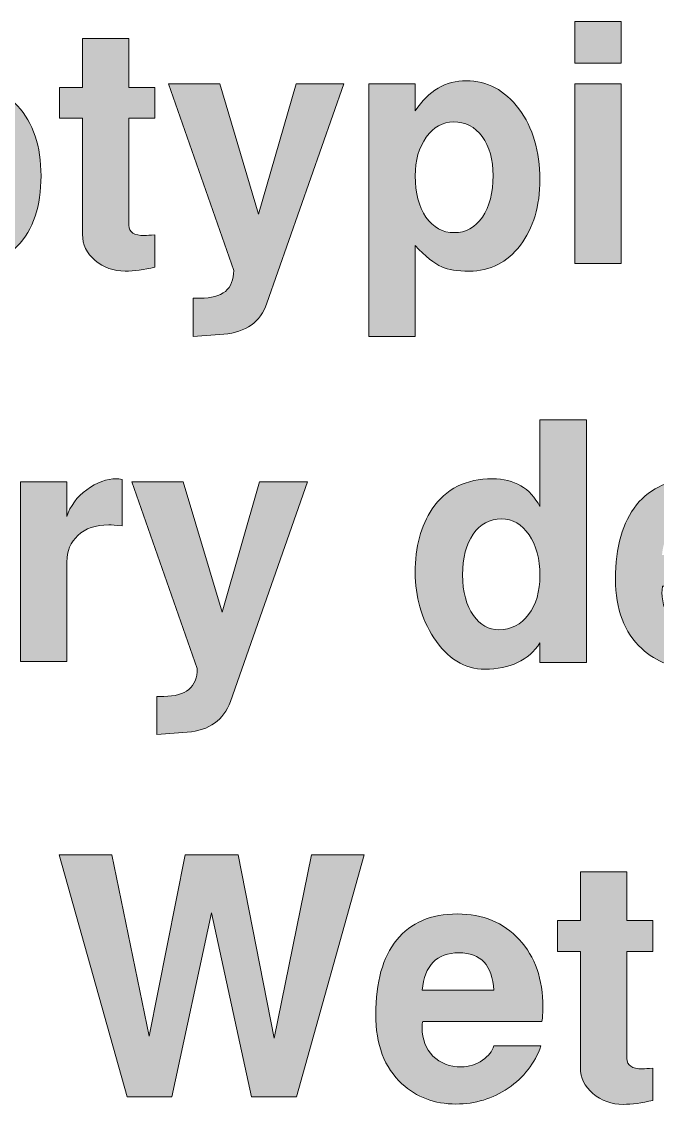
# Model space of a CAD drawing. Header units: inches. Extents: x 2.7 to 15.4, y -11.9 to -1.6.
# Drawn here: x 10.6843 to 10.9238, y -7.4394 to -7.0314 of the extents above; entities that cross this region are included whole.
import ezdxf

# ---------------------------------------------------------------- set-up
doc = ezdxf.new("R2010")
doc.units = ezdxf.units.IN
doc.header["$MEASUREMENT"] = 0
doc.layers.add('Layer 1', color=7, linetype='Continuous')

# ---------------------------------------------------------------- blocks, each defined once
blk = doc.blocks.new('block 8')
at = {"layer": 'Layer 1', "true_color": 0xed1f24}
h = blk.add_hatch(color=240, dxfattribs=at)
h.dxf.hatch_style = 2
h.paths.add_polyline_path([(10.91021, -7.04707), (10.89271, -7.04707), (10.89271, -7.03145), (10.91021, -7.03145)])
h.paths.add_polyline_path([(10.91021, -7.12257), (10.89271, -7.12257), (10.89271, -7.05482), (10.91021, -7.05482)])
h = blk.add_hatch(color=240, dxfattribs=at)
h.dxf.hatch_style = 2
edge = h.paths.add_edge_path()
edge.add_spline(control_points=[(10.73446, -7.12395), (10.73037, -7.12495), (10.72666, -7.12545), (10.72333, -7.12545), (10.71892, -7.12545), (10.71513, -7.12409), (10.71196, -7.12139), (10.70879, -7.11868), (10.70721, -7.11544), (10.70721, -7.11169), (10.70721, -7.11169), (10.70721, -7.06782), (10.70721, -7.06782), (10.70721, -7.06782), (10.69858, -7.06782), (10.69858, -7.06782), (10.69858, -7.06782), (10.69858, -7.0562), (10.69858, -7.0562), (10.69858, -7.0562), (10.70721, -7.0562), (10.70721, -7.0562), (10.70721, -7.0562), (10.70721, -7.03782), (10.70721, -7.03782), (10.70721, -7.03782), (10.72471, -7.03782), (10.72471, -7.03782), (10.72471, -7.03782), (10.72471, -7.0562), (10.72471, -7.0562), (10.72471, -7.0562), (10.73446, -7.0562), (10.73446, -7.0562), (10.73446, -7.0562), (10.73446, -7.06782), (10.73446, -7.06782), (10.73446, -7.06782), (10.72471, -7.06782), (10.72471, -7.06782), (10.72471, -7.06782), (10.72471, -7.10819), (10.72471, -7.10819), (10.72471, -7.11078), (10.72666, -7.11207), (10.73058, -7.11207), (10.7315, -7.11199), (10.73279, -7.1119), (10.73446, -7.11182), (10.73446, -7.11182), (10.73446, -7.12395), (10.73446, -7.12395)], knot_values=[0, 0, 0, 0, 1, 1, 1, 2, 2, 2, 3, 3, 3, 4, 4, 4, 5, 5, 5, 6, 6, 6, 7, 7, 7, 8, 8, 8, 9, 9, 9, 10, 10, 10, 11, 11, 11, 12, 12, 12, 13, 13, 13, 14, 14, 14, 15, 15, 15, 16, 16, 16, 17, 17, 17, 17], degree=3, periodic=1)
h = blk.add_hatch(color=240, dxfattribs=at)
h.dxf.hatch_style = 2
edge = h.paths.add_edge_path()
edge.add_spline(control_points=[(10.69159, -7.08957), (10.69159, -7.10099), (10.68861, -7.10982), (10.68265, -7.11608), (10.67669, -7.12232), (10.66829, -7.12545), (10.65746, -7.12545), (10.64737, -7.12545), (10.63942, -7.1222), (10.63359, -7.1157), (10.62775, -7.1092), (10.62484, -7.10032), (10.62484, -7.08907), (10.62484, -7.07799), (10.62775, -7.06932), (10.63359, -7.06307), (10.63942, -7.05682), (10.64762, -7.0537), (10.65821, -7.0537), (10.66871, -7.0537), (10.6769, -7.05686), (10.68277, -7.0632), (10.68865, -7.06953), (10.69159, -7.07832), (10.69159, -7.08957)], knot_values=[0, 0, 0, 0, 1, 1, 1, 2, 2, 2, 3, 3, 3, 4, 4, 4, 5, 5, 5, 6, 6, 6, 7, 7, 7, 8, 8, 8, 8], degree=3, periodic=1)
edge = h.paths.add_edge_path()
edge.add_spline(control_points=[(10.67409, -7.08963), (10.67409, -7.0834), (10.67259, -7.07834), (10.66958, -7.07443), (10.66659, -7.07052), (10.66279, -7.06857), (10.65821, -7.06857), (10.65363, -7.06857), (10.64985, -7.07065), (10.6469, -7.0748), (10.64394, -7.07896), (10.64246, -7.08428), (10.64246, -7.09075), (10.64246, -7.09616), (10.64402, -7.10077), (10.64715, -7.10459), (10.65028, -7.10841), (10.65404, -7.11032), (10.65846, -7.11032), (10.66305, -7.11032), (10.6668, -7.10839), (10.66971, -7.10453), (10.67263, -7.10067), (10.67409, -7.0957), (10.67409, -7.08963)], knot_values=[0, 0, 0, 0, 1, 1, 1, 2, 2, 2, 3, 3, 3, 4, 4, 4, 5, 5, 5, 6, 6, 6, 7, 7, 7, 8, 8, 8, 8], degree=3, periodic=1)
h = blk.add_hatch(color=240, dxfattribs=at)
h.dxf.hatch_style = 2
edge = h.paths.add_edge_path()
edge.add_spline(control_points=[(10.87958, -7.09095), (10.87958, -7.10095), (10.87713, -7.1092), (10.87221, -7.1157), (10.8673, -7.1222), (10.86087, -7.12545), (10.85296, -7.12545), (10.84846, -7.12545), (10.845, -7.12491), (10.84258, -7.12382), (10.83975, -7.12257), (10.83642, -7.11991), (10.83259, -7.11582), (10.83259, -7.11582), (10.83259, -7.15007), (10.83259, -7.15007), (10.83259, -7.15007), (10.81508, -7.15007), (10.81508, -7.15007), (10.81508, -7.15007), (10.81508, -7.05482), (10.81508, -7.05482), (10.81508, -7.05482), (10.83259, -7.05482), (10.83259, -7.05482), (10.83259, -7.05482), (10.83259, -7.06507), (10.83259, -7.06507), (10.83767, -7.05749), (10.84408, -7.0537), (10.85183, -7.0537), (10.85975, -7.0537), (10.86635, -7.05724), (10.87165, -7.06432), (10.87694, -7.0714), (10.87958, -7.08028), (10.87958, -7.09095)], knot_values=[0, 0, 0, 0, 1, 1, 1, 2, 2, 2, 3, 3, 3, 4, 4, 4, 5, 5, 5, 6, 6, 6, 7, 7, 7, 8, 8, 8, 9, 9, 9, 10, 10, 10, 11, 11, 11, 12, 12, 12, 12], degree=3, periodic=1)
edge = h.paths.add_edge_path()
edge.add_spline(control_points=[(10.86196, -7.08945), (10.86196, -7.08337), (10.86059, -7.07847), (10.85784, -7.07476), (10.85509, -7.07105), (10.85146, -7.0692), (10.84696, -7.0692), (10.84296, -7.0692), (10.83957, -7.07113), (10.83677, -7.07501), (10.83398, -7.07888), (10.83259, -7.08374), (10.83259, -7.08957), (10.83259, -7.09599), (10.83394, -7.10116), (10.83665, -7.10508), (10.83936, -7.10899), (10.84292, -7.11095), (10.84734, -7.11095), (10.85166, -7.11095), (10.85519, -7.10899), (10.8579, -7.10508), (10.8606, -7.10116), (10.86196, -7.09595), (10.86196, -7.08945)], knot_values=[0, 0, 0, 0, 1, 1, 1, 2, 2, 2, 3, 3, 3, 4, 4, 4, 5, 5, 5, 6, 6, 6, 7, 7, 7, 8, 8, 8, 8], degree=3, periodic=1)
h = blk.add_hatch(color=240, dxfattribs=at)
h.dxf.hatch_style = 2
edge = h.paths.add_edge_path()
edge.add_spline(control_points=[(10.80571, -7.05482), (10.80571, -7.05482), (10.77671, -7.13757), (10.77671, -7.13757), (10.77421, -7.14465), (10.76879, -7.14853), (10.76046, -7.1492), (10.76046, -7.1492), (10.74896, -7.15007), (10.74896, -7.15007), (10.74896, -7.15007), (10.74896, -7.13569), (10.74896, -7.13569), (10.74896, -7.13569), (10.75159, -7.13569), (10.75159, -7.13569), (10.76, -7.13569), (10.76421, -7.1322), (10.76421, -7.1252), (10.76421, -7.1252), (10.73958, -7.05482), (10.73958, -7.05482), (10.73958, -7.05482), (10.75896, -7.05482), (10.75896, -7.05482), (10.75896, -7.05482), (10.77359, -7.10395), (10.77359, -7.10395), (10.77359, -7.10395), (10.78771, -7.05482), (10.78771, -7.05482), (10.78771, -7.05482), (10.80571, -7.05482), (10.80571, -7.05482)], knot_values=[0, 0, 0, 0, 1, 1, 1, 2, 2, 2, 3, 3, 3, 4, 4, 4, 5, 5, 5, 6, 6, 6, 7, 7, 7, 8, 8, 8, 9, 9, 9, 10, 10, 10, 11, 11, 11, 11], degree=3, periodic=1)
h = blk.add_hatch(color=240, dxfattribs=at)
h.dxf.hatch_style = 2
edge = h.paths.add_edge_path()
edge.add_spline(control_points=[(10.89709, -7.27294), (10.89709, -7.27294), (10.87959, -7.27294), (10.87959, -7.27294), (10.87959, -7.27294), (10.87959, -7.26557), (10.87959, -7.26557), (10.87526, -7.27216), (10.86834, -7.27544), (10.85884, -7.27544), (10.85117, -7.27544), (10.84475, -7.27148), (10.83959, -7.26357), (10.83492, -7.25632), (10.83259, -7.24816), (10.83259, -7.23907), (10.83259, -7.2294), (10.83471, -7.2214), (10.83896, -7.21507), (10.84413, -7.20749), (10.85171, -7.20369), (10.86171, -7.20369), (10.86996, -7.20369), (10.87592, -7.20719), (10.87959, -7.21419), (10.87959, -7.21419), (10.87959, -7.18144), (10.87959, -7.18144), (10.87959, -7.18144), (10.89709, -7.18144), (10.89709, -7.18144), (10.89709, -7.18144), (10.89709, -7.27294), (10.89709, -7.27294)], knot_values=[0, 0, 0, 0, 1, 1, 1, 2, 2, 2, 3, 3, 3, 4, 4, 4, 5, 5, 5, 6, 6, 6, 7, 7, 7, 8, 8, 8, 9, 9, 9, 10, 10, 10, 11, 11, 11, 11], degree=3, periodic=1)
edge = h.paths.add_edge_path()
edge.add_spline(control_points=[(10.87959, -7.24013), (10.87959, -7.2339), (10.87822, -7.22879), (10.87548, -7.2248), (10.87274, -7.22081), (10.8693, -7.21882), (10.86515, -7.21882), (10.86067, -7.21882), (10.8571, -7.22073), (10.85444, -7.22456), (10.85179, -7.22837), (10.85046, -7.23349), (10.85046, -7.23988), (10.85046, -7.24637), (10.85183, -7.25147), (10.85457, -7.25521), (10.85706, -7.25878), (10.86026, -7.26057), (10.86416, -7.26057), (10.86872, -7.26057), (10.87243, -7.25868), (10.87529, -7.2549), (10.87816, -7.25112), (10.87959, -7.2462), (10.87959, -7.24013)], knot_values=[0, 0, 0, 0, 1, 1, 1, 2, 2, 2, 3, 3, 3, 4, 4, 4, 5, 5, 5, 6, 6, 6, 7, 7, 7, 8, 8, 8, 8], degree=3, periodic=1)
h = blk.add_hatch(color=240, dxfattribs=at)
h.dxf.hatch_style = 2
edge = h.paths.add_edge_path()
edge.add_spline(control_points=[(10.72221, -7.22144), (10.71988, -7.22119), (10.71817, -7.22107), (10.71708, -7.22107), (10.71216, -7.22107), (10.70831, -7.22238), (10.70552, -7.22501), (10.70272, -7.22763), (10.70133, -7.23094), (10.70133, -7.23494), (10.70133, -7.23494), (10.70133, -7.27257), (10.70133, -7.27257), (10.70133, -7.27257), (10.68383, -7.27257), (10.68383, -7.27257), (10.68383, -7.27257), (10.68383, -7.20482), (10.68383, -7.20482), (10.68383, -7.20482), (10.70133, -7.20482), (10.70133, -7.20482), (10.70133, -7.20482), (10.70133, -7.21794), (10.70133, -7.21794), (10.70258, -7.21394), (10.70508, -7.21057), (10.70884, -7.20782), (10.71259, -7.20507), (10.71634, -7.20369), (10.72009, -7.20369), (10.7205, -7.20369), (10.72121, -7.20378), (10.72221, -7.20395), (10.72221, -7.20395), (10.72221, -7.22144), (10.72221, -7.22144)], knot_values=[0, 0, 0, 0, 1, 1, 1, 2, 2, 2, 3, 3, 3, 4, 4, 4, 5, 5, 5, 6, 6, 6, 7, 7, 7, 8, 8, 8, 9, 9, 9, 10, 10, 10, 11, 11, 11, 12, 12, 12, 12], degree=3, periodic=1)
h = blk.add_hatch(color=240, dxfattribs=at)
h.dxf.hatch_style = 2
edge = h.paths.add_edge_path()
edge.add_spline(control_points=[(10.97109, -7.23882), (10.97109, -7.24082), (10.97097, -7.24261), (10.97072, -7.24419), (10.97072, -7.24419), (10.92584, -7.24419), (10.92584, -7.24419), (10.92567, -7.2447), (10.92559, -7.24549), (10.92559, -7.24657), (10.92559, -7.25099), (10.92695, -7.25455), (10.92967, -7.25726), (10.9324, -7.25997), (10.93595, -7.26132), (10.94033, -7.26132), (10.94322, -7.26132), (10.9459, -7.26048), (10.94838, -7.25882), (10.95061, -7.25724), (10.95201, -7.25545), (10.95259, -7.25345), (10.95259, -7.25345), (10.97034, -7.25345), (10.97034, -7.25345), (10.968, -7.26003), (10.9639, -7.26532), (10.95803, -7.26932), (10.95215, -7.27332), (10.94559, -7.27532), (10.93834, -7.27532), (10.93026, -7.27532), (10.92346, -7.27278), (10.91796, -7.26769), (10.91138, -7.26161), (10.90809, -7.2529), (10.90809, -7.24157), (10.90809, -7.2294), (10.91073, -7.22005), (10.91602, -7.21351), (10.92132, -7.20696), (10.92892, -7.20369), (10.93884, -7.20369), (10.94851, -7.20369), (10.9563, -7.20692), (10.96221, -7.21338), (10.96813, -7.21984), (10.97109, -7.22832), (10.97109, -7.23882)], knot_values=[0, 0, 0, 0, 1, 1, 1, 2, 2, 2, 3, 3, 3, 4, 4, 4, 5, 5, 5, 6, 6, 6, 7, 7, 7, 8, 8, 8, 9, 9, 9, 10, 10, 10, 11, 11, 11, 12, 12, 12, 13, 13, 13, 14, 14, 14, 15, 15, 15, 16, 16, 16, 16], degree=3, periodic=1)
edge = h.paths.add_edge_path()
edge.add_spline(control_points=[(10.95259, -7.23244), (10.95208, -7.22303), (10.94771, -7.21832), (10.93947, -7.21832), (10.93114, -7.21832), (10.92651, -7.22303), (10.92559, -7.23244), (10.92559, -7.23244), (10.95259, -7.23244), (10.95259, -7.23244)], knot_values=[0, 0, 0, 0, 1, 1, 1, 2, 2, 2, 3, 3, 3, 3], degree=3, periodic=1)
h = blk.add_hatch(color=240, dxfattribs=at)
h.dxf.hatch_style = 2
edge = h.paths.add_edge_path()
edge.add_spline(control_points=[(10.79196, -7.20482), (10.79196, -7.20482), (10.76296, -7.28757), (10.76296, -7.28757), (10.76046, -7.29465), (10.75504, -7.29853), (10.74671, -7.29919), (10.74671, -7.29919), (10.73521, -7.30007), (10.73521, -7.30007), (10.73521, -7.30007), (10.73521, -7.28569), (10.73521, -7.28569), (10.73521, -7.28569), (10.73783, -7.28569), (10.73783, -7.28569), (10.74625, -7.28569), (10.75046, -7.28219), (10.75046, -7.27519), (10.75046, -7.27519), (10.72583, -7.20482), (10.72583, -7.20482), (10.72583, -7.20482), (10.74521, -7.20482), (10.74521, -7.20482), (10.74521, -7.20482), (10.75983, -7.25395), (10.75983, -7.25395), (10.75983, -7.25395), (10.77396, -7.20482), (10.77396, -7.20482), (10.77396, -7.20482), (10.79196, -7.20482), (10.79196, -7.20482)], knot_values=[0, 0, 0, 0, 1, 1, 1, 2, 2, 2, 3, 3, 3, 4, 4, 4, 5, 5, 5, 6, 6, 6, 7, 7, 7, 8, 8, 8, 9, 9, 9, 10, 10, 10, 11, 11, 11, 11], degree=3, periodic=1)
at = {"layer": 'Layer 1', "lineweight": 0}
for points in [[(10.91021, -7.04707), (10.89271, -7.04707), (10.89271, -7.03145), (10.91021, -7.03145), (10.91021, -7.04707)], [(10.91021, -7.12257), (10.89271, -7.12257), (10.89271, -7.05482), (10.91021, -7.05482), (10.91021, -7.12257)]]:
    blk.add_lwpolyline(points, dxfattribs=at)
for points, knots in [([(10.73446, -7.12395), (10.73037, -7.12495), (10.72666, -7.12545), (10.72333, -7.12545), (10.71892, -7.12545), (10.71513, -7.12409), (10.71196, -7.12139), (10.70879, -7.11868), (10.70721, -7.11544), (10.70721, -7.11169), (10.70721, -7.11169), (10.70721, -7.06782), (10.70721, -7.06782), (10.70721, -7.06782), (10.69858, -7.06782), (10.69858, -7.06782), (10.69858, -7.06782), (10.69858, -7.0562), (10.69858, -7.0562), (10.69858, -7.0562), (10.70721, -7.0562), (10.70721, -7.0562), (10.70721, -7.0562), (10.70721, -7.03782), (10.70721, -7.03782), (10.70721, -7.03782), (10.72471, -7.03782), (10.72471, -7.03782), (10.72471, -7.03782), (10.72471, -7.0562), (10.72471, -7.0562), (10.72471, -7.0562), (10.73446, -7.0562), (10.73446, -7.0562), (10.73446, -7.0562), (10.73446, -7.06782), (10.73446, -7.06782), (10.73446, -7.06782), (10.72471, -7.06782), (10.72471, -7.06782), (10.72471, -7.06782), (10.72471, -7.10819), (10.72471, -7.10819), (10.72471, -7.11078), (10.72666, -7.11207), (10.73058, -7.11207), (10.7315, -7.11199), (10.73279, -7.1119), (10.73446, -7.11182), (10.73446, -7.11182), (10.73446, -7.12395), (10.73446, -7.12395)], [0, 0, 0, 0, 1, 1, 1, 2, 2, 2, 3, 3, 3, 4, 4, 4, 5, 5, 5, 6, 6, 6, 7, 7, 7, 8, 8, 8, 9, 9, 9, 10, 10, 10, 11, 11, 11, 12, 12, 12, 13, 13, 13, 14, 14, 14, 15, 15, 15, 16, 16, 16, 17, 17, 17, 17]), ([(10.69159, -7.08957), (10.69159, -7.10099), (10.68861, -7.10982), (10.68265, -7.11608), (10.67669, -7.12232), (10.66829, -7.12545), (10.65746, -7.12545), (10.64737, -7.12545), (10.63942, -7.1222), (10.63359, -7.1157), (10.62775, -7.1092), (10.62484, -7.10032), (10.62484, -7.08907), (10.62484, -7.07799), (10.62775, -7.06932), (10.63359, -7.06307), (10.63942, -7.05682), (10.64762, -7.0537), (10.65821, -7.0537), (10.66871, -7.0537), (10.6769, -7.05686), (10.68277, -7.0632), (10.68865, -7.06953), (10.69159, -7.07832), (10.69159, -7.08957)], [0, 0, 0, 0, 1, 1, 1, 2, 2, 2, 3, 3, 3, 4, 4, 4, 5, 5, 5, 6, 6, 6, 7, 7, 7, 8, 8, 8, 8]), ([(10.87958, -7.09095), (10.87958, -7.10095), (10.87713, -7.1092), (10.87221, -7.1157), (10.8673, -7.1222), (10.86087, -7.12545), (10.85296, -7.12545), (10.84846, -7.12545), (10.845, -7.12491), (10.84258, -7.12382), (10.83975, -7.12257), (10.83642, -7.11991), (10.83259, -7.11582), (10.83259, -7.11582), (10.83259, -7.15007), (10.83259, -7.15007), (10.83259, -7.15007), (10.81508, -7.15007), (10.81508, -7.15007), (10.81508, -7.15007), (10.81508, -7.05482), (10.81508, -7.05482), (10.81508, -7.05482), (10.83259, -7.05482), (10.83259, -7.05482), (10.83259, -7.05482), (10.83259, -7.06507), (10.83259, -7.06507), (10.83767, -7.05749), (10.84408, -7.0537), (10.85183, -7.0537), (10.85975, -7.0537), (10.86635, -7.05724), (10.87165, -7.06432), (10.87694, -7.0714), (10.87958, -7.08028), (10.87958, -7.09095)], [0, 0, 0, 0, 1, 1, 1, 2, 2, 2, 3, 3, 3, 4, 4, 4, 5, 5, 5, 6, 6, 6, 7, 7, 7, 8, 8, 8, 9, 9, 9, 10, 10, 10, 11, 11, 11, 12, 12, 12, 12]), ([(10.80571, -7.05482), (10.80571, -7.05482), (10.77671, -7.13757), (10.77671, -7.13757), (10.77421, -7.14465), (10.76879, -7.14853), (10.76046, -7.1492), (10.76046, -7.1492), (10.74896, -7.15007), (10.74896, -7.15007), (10.74896, -7.15007), (10.74896, -7.13569), (10.74896, -7.13569), (10.74896, -7.13569), (10.75159, -7.13569), (10.75159, -7.13569), (10.76, -7.13569), (10.76421, -7.1322), (10.76421, -7.1252), (10.76421, -7.1252), (10.73958, -7.05482), (10.73958, -7.05482), (10.73958, -7.05482), (10.75896, -7.05482), (10.75896, -7.05482), (10.75896, -7.05482), (10.77359, -7.10395), (10.77359, -7.10395), (10.77359, -7.10395), (10.78771, -7.05482), (10.78771, -7.05482), (10.78771, -7.05482), (10.80571, -7.05482), (10.80571, -7.05482)], [0, 0, 0, 0, 1, 1, 1, 2, 2, 2, 3, 3, 3, 4, 4, 4, 5, 5, 5, 6, 6, 6, 7, 7, 7, 8, 8, 8, 9, 9, 9, 10, 10, 10, 11, 11, 11, 11]), ([(10.86196, -7.08945), (10.86196, -7.08337), (10.86059, -7.07847), (10.85784, -7.07476), (10.85509, -7.07105), (10.85146, -7.0692), (10.84696, -7.0692), (10.84296, -7.0692), (10.83957, -7.07113), (10.83677, -7.07501), (10.83398, -7.07888), (10.83259, -7.08374), (10.83259, -7.08957), (10.83259, -7.09599), (10.83394, -7.10116), (10.83665, -7.10508), (10.83936, -7.10899), (10.84292, -7.11095), (10.84734, -7.11095), (10.85166, -7.11095), (10.85519, -7.10899), (10.8579, -7.10508), (10.8606, -7.10116), (10.86196, -7.09595), (10.86196, -7.08945)], [0, 0, 0, 0, 1, 1, 1, 2, 2, 2, 3, 3, 3, 4, 4, 4, 5, 5, 5, 6, 6, 6, 7, 7, 7, 8, 8, 8, 8]), ([(10.89709, -7.27294), (10.89709, -7.27294), (10.87959, -7.27294), (10.87959, -7.27294), (10.87959, -7.27294), (10.87959, -7.26557), (10.87959, -7.26557), (10.87526, -7.27216), (10.86834, -7.27544), (10.85884, -7.27544), (10.85117, -7.27544), (10.84475, -7.27148), (10.83959, -7.26357), (10.83492, -7.25632), (10.83259, -7.24816), (10.83259, -7.23907), (10.83259, -7.2294), (10.83471, -7.2214), (10.83896, -7.21507), (10.84413, -7.20749), (10.85171, -7.20369), (10.86171, -7.20369), (10.86996, -7.20369), (10.87592, -7.20719), (10.87959, -7.21419), (10.87959, -7.21419), (10.87959, -7.18144), (10.87959, -7.18144), (10.87959, -7.18144), (10.89709, -7.18144), (10.89709, -7.18144), (10.89709, -7.18144), (10.89709, -7.27294), (10.89709, -7.27294)], [0, 0, 0, 0, 1, 1, 1, 2, 2, 2, 3, 3, 3, 4, 4, 4, 5, 5, 5, 6, 6, 6, 7, 7, 7, 8, 8, 8, 9, 9, 9, 10, 10, 10, 11, 11, 11, 11]), ([(10.72221, -7.22144), (10.71988, -7.22119), (10.71817, -7.22107), (10.71708, -7.22107), (10.71216, -7.22107), (10.70831, -7.22238), (10.70552, -7.22501), (10.70272, -7.22763), (10.70133, -7.23094), (10.70133, -7.23494), (10.70133, -7.23494), (10.70133, -7.27257), (10.70133, -7.27257), (10.70133, -7.27257), (10.68383, -7.27257), (10.68383, -7.27257), (10.68383, -7.27257), (10.68383, -7.20482), (10.68383, -7.20482), (10.68383, -7.20482), (10.70133, -7.20482), (10.70133, -7.20482), (10.70133, -7.20482), (10.70133, -7.21794), (10.70133, -7.21794), (10.70258, -7.21394), (10.70508, -7.21057), (10.70884, -7.20782), (10.71259, -7.20507), (10.71634, -7.20369), (10.72009, -7.20369), (10.7205, -7.20369), (10.72121, -7.20378), (10.72221, -7.20395), (10.72221, -7.20395), (10.72221, -7.22144), (10.72221, -7.22144)], [0, 0, 0, 0, 1, 1, 1, 2, 2, 2, 3, 3, 3, 4, 4, 4, 5, 5, 5, 6, 6, 6, 7, 7, 7, 8, 8, 8, 9, 9, 9, 10, 10, 10, 11, 11, 11, 12, 12, 12, 12]), ([(10.97109, -7.23882), (10.97109, -7.24082), (10.97097, -7.24261), (10.97072, -7.24419), (10.97072, -7.24419), (10.92584, -7.24419), (10.92584, -7.24419), (10.92567, -7.2447), (10.92559, -7.24549), (10.92559, -7.24657), (10.92559, -7.25099), (10.92695, -7.25455), (10.92967, -7.25726), (10.9324, -7.25997), (10.93595, -7.26132), (10.94033, -7.26132), (10.94322, -7.26132), (10.9459, -7.26048), (10.94838, -7.25882), (10.95061, -7.25724), (10.95201, -7.25545), (10.95259, -7.25345), (10.95259, -7.25345), (10.97034, -7.25345), (10.97034, -7.25345), (10.968, -7.26003), (10.9639, -7.26532), (10.95803, -7.26932), (10.95215, -7.27332), (10.94559, -7.27532), (10.93834, -7.27532), (10.93026, -7.27532), (10.92346, -7.27278), (10.91796, -7.26769), (10.91138, -7.26161), (10.90809, -7.2529), (10.90809, -7.24157), (10.90809, -7.2294), (10.91073, -7.22005), (10.91602, -7.21351), (10.92132, -7.20696), (10.92892, -7.20369), (10.93884, -7.20369), (10.94851, -7.20369), (10.9563, -7.20692), (10.96221, -7.21338), (10.96813, -7.21984), (10.97109, -7.22832), (10.97109, -7.23882)], [0, 0, 0, 0, 1, 1, 1, 2, 2, 2, 3, 3, 3, 4, 4, 4, 5, 5, 5, 6, 6, 6, 7, 7, 7, 8, 8, 8, 9, 9, 9, 10, 10, 10, 11, 11, 11, 12, 12, 12, 13, 13, 13, 14, 14, 14, 15, 15, 15, 16, 16, 16, 16]), ([(10.79196, -7.20482), (10.79196, -7.20482), (10.76296, -7.28757), (10.76296, -7.28757), (10.76046, -7.29465), (10.75504, -7.29853), (10.74671, -7.29919), (10.74671, -7.29919), (10.73521, -7.30007), (10.73521, -7.30007), (10.73521, -7.30007), (10.73521, -7.28569), (10.73521, -7.28569), (10.73521, -7.28569), (10.73783, -7.28569), (10.73783, -7.28569), (10.74625, -7.28569), (10.75046, -7.28219), (10.75046, -7.27519), (10.75046, -7.27519), (10.72583, -7.20482), (10.72583, -7.20482), (10.72583, -7.20482), (10.74521, -7.20482), (10.74521, -7.20482), (10.74521, -7.20482), (10.75983, -7.25395), (10.75983, -7.25395), (10.75983, -7.25395), (10.77396, -7.20482), (10.77396, -7.20482), (10.77396, -7.20482), (10.79196, -7.20482), (10.79196, -7.20482)], [0, 0, 0, 0, 1, 1, 1, 2, 2, 2, 3, 3, 3, 4, 4, 4, 5, 5, 5, 6, 6, 6, 7, 7, 7, 8, 8, 8, 9, 9, 9, 10, 10, 10, 11, 11, 11, 11]), ([(10.87959, -7.24013), (10.87959, -7.2339), (10.87822, -7.22879), (10.87548, -7.2248), (10.87274, -7.22081), (10.8693, -7.21882), (10.86515, -7.21882), (10.86067, -7.21882), (10.8571, -7.22073), (10.85444, -7.22456), (10.85179, -7.22837), (10.85046, -7.23349), (10.85046, -7.23988), (10.85046, -7.24637), (10.85183, -7.25147), (10.85457, -7.25521), (10.85706, -7.25878), (10.86026, -7.26057), (10.86416, -7.26057), (10.86872, -7.26057), (10.87243, -7.25868), (10.87529, -7.2549), (10.87816, -7.25112), (10.87959, -7.2462), (10.87959, -7.24013)], [0, 0, 0, 0, 1, 1, 1, 2, 2, 2, 3, 3, 3, 4, 4, 4, 5, 5, 5, 6, 6, 6, 7, 7, 7, 8, 8, 8, 8])]:
    blk.add_open_spline(points, degree=3, knots=knots, dxfattribs=at)
blk = doc.blocks.new('block 7')
at = {"layer": 'Layer 1'}
blk.add_blockref('block 8', (0, 0), dxfattribs=at)
blk = doc.blocks.new('block 9')
at = {"layer": 'Layer 1', "true_color": 0xed1f24}
h = blk.add_hatch(color=240, dxfattribs=at)
h.dxf.hatch_style = 2
h.paths.add_polyline_path([(10.81333, -7.34542), (10.78784, -7.43654), (10.77096, -7.43654), (10.75588, -7.36724), (10.74089, -7.43654), (10.72399, -7.43654), (10.69846, -7.34542), (10.71833, -7.34542), (10.73233, -7.41367), (10.74596, -7.34542), (10.76584, -7.34542), (10.77946, -7.41442), (10.79346, -7.34542)])
h = blk.add_hatch(color=240, dxfattribs=at)
h.dxf.hatch_style = 2
edge = h.paths.add_edge_path()
edge.add_spline(control_points=[(10.92209, -7.43792), (10.918, -7.43892), (10.91429, -7.43942), (10.91096, -7.43942), (10.90654, -7.43942), (10.90275, -7.43806), (10.89958, -7.43536), (10.89642, -7.43265), (10.89483, -7.42942), (10.89483, -7.42567), (10.89483, -7.42567), (10.89483, -7.3818), (10.89483, -7.3818), (10.89483, -7.3818), (10.8862, -7.3818), (10.8862, -7.3818), (10.8862, -7.3818), (10.8862, -7.37017), (10.8862, -7.37017), (10.8862, -7.37017), (10.89483, -7.37017), (10.89483, -7.37017), (10.89483, -7.37017), (10.89483, -7.35179), (10.89483, -7.35179), (10.89483, -7.35179), (10.91233, -7.35179), (10.91233, -7.35179), (10.91233, -7.35179), (10.91233, -7.37017), (10.91233, -7.37017), (10.91233, -7.37017), (10.92209, -7.37017), (10.92209, -7.37017), (10.92209, -7.37017), (10.92209, -7.3818), (10.92209, -7.3818), (10.92209, -7.3818), (10.91233, -7.3818), (10.91233, -7.3818), (10.91233, -7.3818), (10.91233, -7.42217), (10.91233, -7.42217), (10.91233, -7.42475), (10.91429, -7.42605), (10.91821, -7.42605), (10.91912, -7.42596), (10.92042, -7.42588), (10.92209, -7.42579), (10.92209, -7.42579), (10.92209, -7.43792), (10.92209, -7.43792)], knot_values=[0, 0, 0, 0, 1, 1, 1, 2, 2, 2, 3, 3, 3, 4, 4, 4, 5, 5, 5, 6, 6, 6, 7, 7, 7, 8, 8, 8, 9, 9, 9, 10, 10, 10, 11, 11, 11, 12, 12, 12, 13, 13, 13, 14, 14, 14, 15, 15, 15, 16, 16, 16, 17, 17, 17, 17], degree=3, periodic=1)
h = blk.add_hatch(color=240, dxfattribs=at)
h.dxf.hatch_style = 2
edge = h.paths.add_edge_path()
edge.add_spline(control_points=[(10.88071, -7.40279), (10.88071, -7.40479), (10.88059, -7.40659), (10.88034, -7.40817), (10.88034, -7.40817), (10.83546, -7.40817), (10.83546, -7.40817), (10.83529, -7.40867), (10.83521, -7.40946), (10.83521, -7.41054), (10.83521, -7.41496), (10.83657, -7.41852), (10.83929, -7.42123), (10.84202, -7.42394), (10.84557, -7.42529), (10.84995, -7.42529), (10.85284, -7.42529), (10.85552, -7.42446), (10.858, -7.42279), (10.86023, -7.42121), (10.86163, -7.41942), (10.86221, -7.41742), (10.86221, -7.41742), (10.87996, -7.41742), (10.87996, -7.41742), (10.87762, -7.424), (10.87352, -7.42929), (10.86765, -7.4333), (10.86177, -7.4373), (10.85521, -7.4393), (10.84796, -7.4393), (10.83988, -7.4393), (10.83308, -7.43675), (10.82758, -7.43167), (10.821, -7.42558), (10.81771, -7.41688), (10.81771, -7.40554), (10.81771, -7.39338), (10.82035, -7.38403), (10.82564, -7.37748), (10.83094, -7.37094), (10.83854, -7.36767), (10.84846, -7.36767), (10.85813, -7.36767), (10.86592, -7.3709), (10.87183, -7.37735), (10.87775, -7.38382), (10.88071, -7.39229), (10.88071, -7.40279)], knot_values=[0, 0, 0, 0, 1, 1, 1, 2, 2, 2, 3, 3, 3, 4, 4, 4, 5, 5, 5, 6, 6, 6, 7, 7, 7, 8, 8, 8, 9, 9, 9, 10, 10, 10, 11, 11, 11, 12, 12, 12, 13, 13, 13, 14, 14, 14, 15, 15, 15, 16, 16, 16, 16], degree=3, periodic=1)
edge = h.paths.add_edge_path()
edge.add_spline(control_points=[(10.86221, -7.39642), (10.8617, -7.387), (10.85733, -7.3823), (10.84909, -7.3823), (10.84076, -7.3823), (10.83613, -7.387), (10.83521, -7.39642), (10.83521, -7.39642), (10.86221, -7.39642), (10.86221, -7.39642)], knot_values=[0, 0, 0, 0, 1, 1, 1, 2, 2, 2, 3, 3, 3, 3], degree=3, periodic=1)
at = {"layer": 'Layer 1', "lineweight": 0}
blk.add_lwpolyline([(10.81333, -7.34542), (10.78784, -7.43654), (10.77096, -7.43654), (10.75588, -7.36724), (10.74089, -7.43654), (10.72399, -7.43654), (10.69846, -7.34542), (10.71833, -7.34542), (10.73233, -7.41367), (10.74596, -7.34542), (10.76584, -7.34542), (10.77946, -7.41442), (10.79346, -7.34542), (10.81333, -7.34542)], dxfattribs=at)
for points, knots in [([(10.92209, -7.43792), (10.918, -7.43892), (10.91429, -7.43942), (10.91096, -7.43942), (10.90654, -7.43942), (10.90275, -7.43806), (10.89958, -7.43536), (10.89642, -7.43265), (10.89483, -7.42942), (10.89483, -7.42567), (10.89483, -7.42567), (10.89483, -7.3818), (10.89483, -7.3818), (10.89483, -7.3818), (10.8862, -7.3818), (10.8862, -7.3818), (10.8862, -7.3818), (10.8862, -7.37017), (10.8862, -7.37017), (10.8862, -7.37017), (10.89483, -7.37017), (10.89483, -7.37017), (10.89483, -7.37017), (10.89483, -7.35179), (10.89483, -7.35179), (10.89483, -7.35179), (10.91233, -7.35179), (10.91233, -7.35179), (10.91233, -7.35179), (10.91233, -7.37017), (10.91233, -7.37017), (10.91233, -7.37017), (10.92209, -7.37017), (10.92209, -7.37017), (10.92209, -7.37017), (10.92209, -7.3818), (10.92209, -7.3818), (10.92209, -7.3818), (10.91233, -7.3818), (10.91233, -7.3818), (10.91233, -7.3818), (10.91233, -7.42217), (10.91233, -7.42217), (10.91233, -7.42475), (10.91429, -7.42605), (10.91821, -7.42605), (10.91912, -7.42596), (10.92042, -7.42588), (10.92209, -7.42579), (10.92209, -7.42579), (10.92209, -7.43792), (10.92209, -7.43792)], [0, 0, 0, 0, 1, 1, 1, 2, 2, 2, 3, 3, 3, 4, 4, 4, 5, 5, 5, 6, 6, 6, 7, 7, 7, 8, 8, 8, 9, 9, 9, 10, 10, 10, 11, 11, 11, 12, 12, 12, 13, 13, 13, 14, 14, 14, 15, 15, 15, 16, 16, 16, 17, 17, 17, 17]), ([(10.88071, -7.40279), (10.88071, -7.40479), (10.88059, -7.40659), (10.88034, -7.40817), (10.88034, -7.40817), (10.83546, -7.40817), (10.83546, -7.40817), (10.83529, -7.40867), (10.83521, -7.40946), (10.83521, -7.41054), (10.83521, -7.41496), (10.83657, -7.41852), (10.83929, -7.42123), (10.84202, -7.42394), (10.84557, -7.42529), (10.84995, -7.42529), (10.85284, -7.42529), (10.85552, -7.42446), (10.858, -7.42279), (10.86023, -7.42121), (10.86163, -7.41942), (10.86221, -7.41742), (10.86221, -7.41742), (10.87996, -7.41742), (10.87996, -7.41742), (10.87762, -7.424), (10.87352, -7.42929), (10.86765, -7.4333), (10.86177, -7.4373), (10.85521, -7.4393), (10.84796, -7.4393), (10.83988, -7.4393), (10.83308, -7.43675), (10.82758, -7.43167), (10.821, -7.42558), (10.81771, -7.41688), (10.81771, -7.40554), (10.81771, -7.39338), (10.82035, -7.38403), (10.82564, -7.37748), (10.83094, -7.37094), (10.83854, -7.36767), (10.84846, -7.36767), (10.85813, -7.36767), (10.86592, -7.3709), (10.87183, -7.37735), (10.87775, -7.38382), (10.88071, -7.39229), (10.88071, -7.40279)], [0, 0, 0, 0, 1, 1, 1, 2, 2, 2, 3, 3, 3, 4, 4, 4, 5, 5, 5, 6, 6, 6, 7, 7, 7, 8, 8, 8, 9, 9, 9, 10, 10, 10, 11, 11, 11, 12, 12, 12, 13, 13, 13, 14, 14, 14, 15, 15, 15, 16, 16, 16, 16]), ([(10.86221, -7.39642), (10.8617, -7.387), (10.85733, -7.3823), (10.84909, -7.3823), (10.84076, -7.3823), (10.83613, -7.387), (10.83521, -7.39642), (10.83521, -7.39642), (10.86221, -7.39642), (10.86221, -7.39642)], [0, 0, 0, 0, 1, 1, 1, 2, 2, 2, 3, 3, 3, 3])]:
    blk.add_open_spline(points, degree=3, knots=knots, dxfattribs=at)
blk = doc.blocks.new('block 5')
at = {"layer": 'Layer 1'}
for name in ['block 7', 'block 9']:
    blk.add_blockref(name, (0, 0), dxfattribs=at)

msp = doc.modelspace()

# ---------------------------------------------------------------- block references
at = {"layer": 'Layer 1'}
msp.add_blockref('block 5', (0, 0), dxfattribs=at)

doc.saveas('drawing.dxf')
